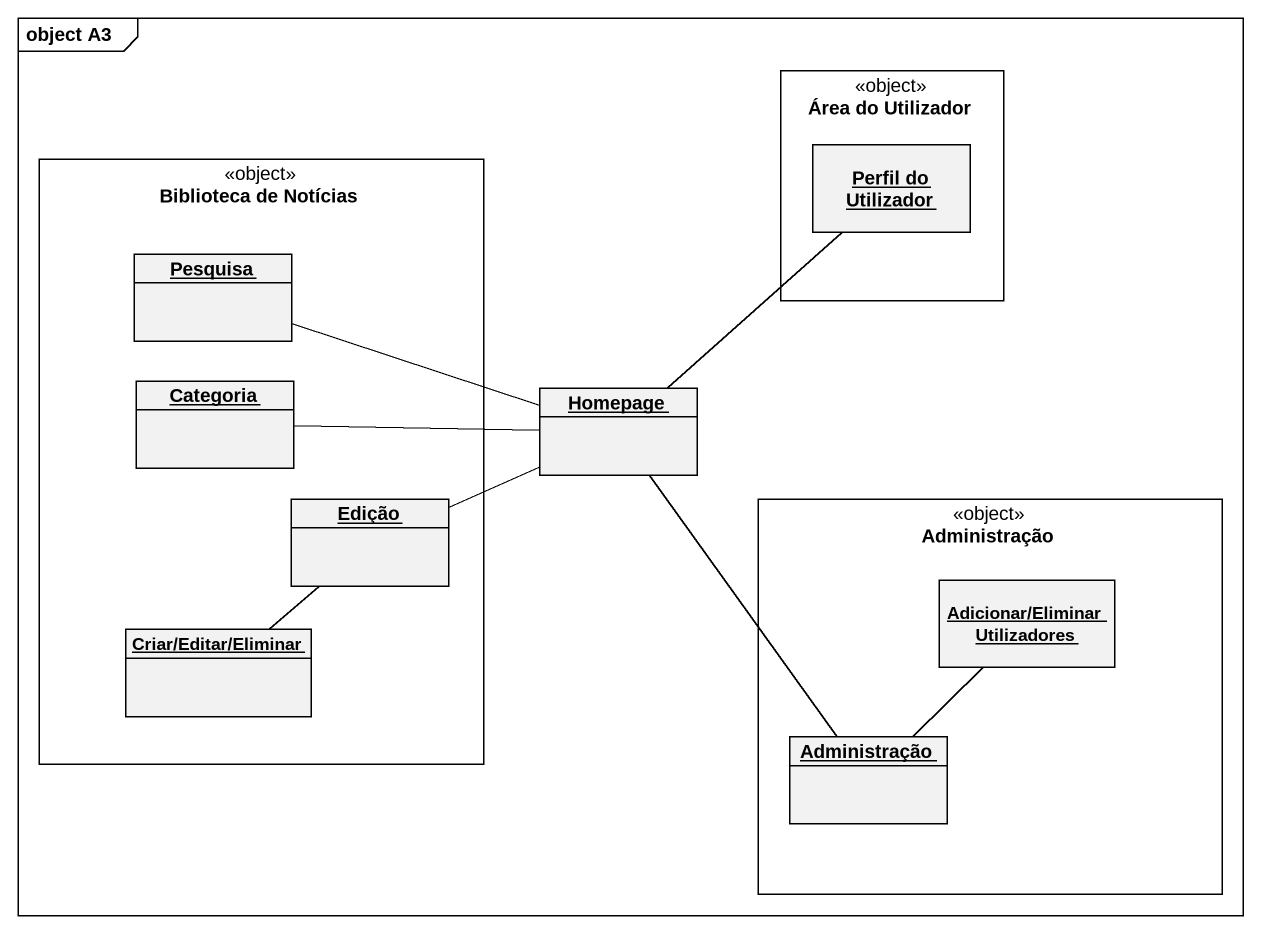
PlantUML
@startuml
mainframe object A3
hide circle
hide empty members
rectangle "Área do Utilizador" as Área_do_Utilizador <<object>> {
  object "Perfil do Utilizador" as Perfil_do_Utilizador
}
rectangle "Biblioteca de Notícias" as Biblioteca_de_Notícias <<object>> {
  object Pesquisa
  object Categoria
  object Edição
  object "Criar/Editar/Eliminar" as Criar_Editar_Eliminar
}
object Homepage
rectangle Administração <<object>> {
  object "Adicionar/Eliminar Utilizadores" as Adicionar_Eliminar
  object "Administração" as Administração_2
}
Homepage -up- Perfil_do_Utilizador
Homepage -left- Pesquisa
Homepage -left- Categoria
Homepage -left- Edição
Homepage -- Administração_2
Edição -- Criar_Editar_Eliminar
Administração_2 -up- Adicionar_Eliminar
@enduml
